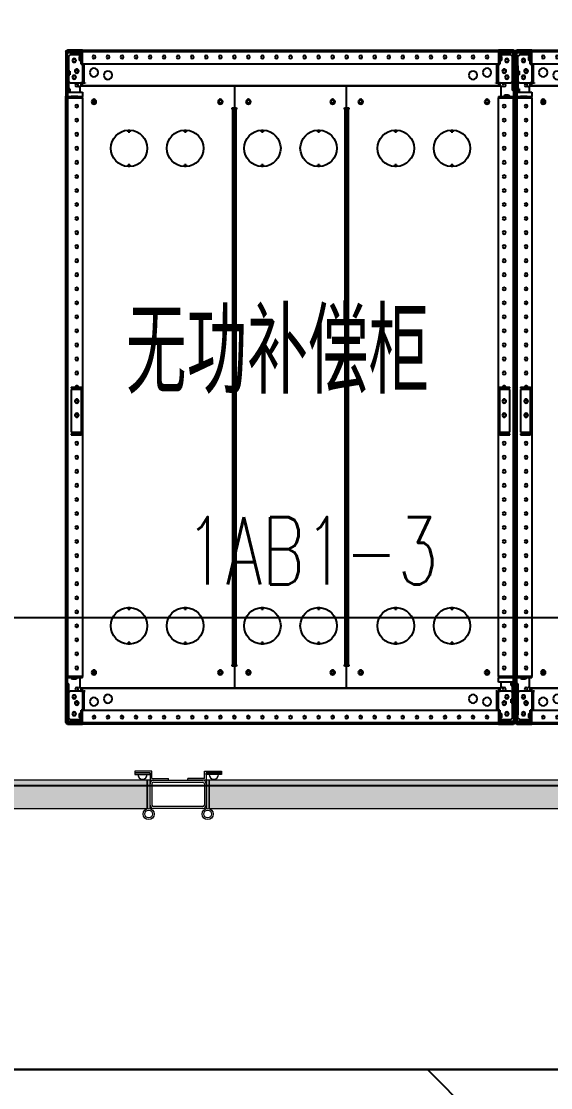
# Model space of a CAD drawing. Extents: x 758840 to 1108724, y -102573 to 143521.
# Drawn here: x 817376 to 818318, y 69995 to 71894 of the extents above; entities that cross this region are included whole.
import ezdxf
from ezdxf.xclip import XClip

# ---------------------------------------------------------------- set-up
doc = ezdxf.new("R2010")
doc.units = 0
doc.header["$LTSCALE"] = 1000
doc.header["$MEASUREMENT"] = 0
for name, color, linetype in [('02电气-设备', 255, 'Continuous'), ('02电气-设备基础', 252, 'Continuous'), ('LWIRE', 1, 'Continuous'), ('电缆沟', 2, 'Continuous'), ('钢盖板', 6, 'Continuous')]:
    doc.layers.add(name, color=color, linetype=linetype)
doc.layers.add('细实线', color=3, linetype='Continuous', lineweight=5)
doc.styles.get("Standard").update_dxf_attribs({"font": 'gbenor.shx', "bigfont": 'gbcbig.shx'})
doc.styles.add('电气文字', font='txtd.shx', dxfattribs={"width": 0.8, "height": 3.5, "bigfont": 'HZTXT.shx'})

# ---------------------------------------------------------------- blocks, each defined once
blk = doc.blocks.new('补偿-滤波柜')
at = {"linetype": 'Continuous', "lineweight": 25}
for p, q in [((-3, 1197), (-3, 1118)), ((-0.5, 1197), (-0.5, 1118)), ((0, 1200), (23.5, 1200)), ((0, 1197.5), (23.5, 1197.5)), ((0.3, 1189.8), (0.3, 1197.5)), ((1.5, 1197.3), (4.5, 1197.3)), ((1.5, 1197.3), (1.5, 1194.8)), ((4.5, 1197.3), (4.5, 1194.8)), ((4.5, 1197.3), (23.9, 1197.3)), ((24, 1200), (24, 1200)), ((24, 1200), (26.5, 1200)), ((24, 1197), (24, 1175)), ((767.5, 1200), (26.5, 1200)), ((26.5, 1200), (26.5, 1197)), ((26.5, 1197.5), (26.5, 1197.5)), ((26.5, 1197.3), (26.5, 1197.3)), ((26.5, 1197), (26.5, 1175)), ((26.5, 1197), (767.5, 1197)), ((767.5, 1200), (770.5, 1200)), ((767.5, 1197), (767.5, 1200)), ((767.5, 1197.5), (767.5, 1197.5)), ((767.5, 1197.3), (767.5, 1197.3)), ((767.5, 1175), (767.5, 1197)), ((770, 1175), (770, 1197)), ((770.1, 1197.3), (789.5, 1197.3)), ((770.5, 1200), (794, 1200)), ((770.5, 1197.5), (794, 1197.5)), ((789.5, 1197.3), (792.5, 1197.3)), ((789.5, 1197.3), (789.5, 1194.8)), ((794, 1173.5), (794, 1197.5)), ((794.5, 1118), (794.5, 1197)), ((797, 1197), (797, 1118)), ((-0.5, 1189.8), (0, 1189.8)), ((2.2, 1183.7), (-0.3, 1183.7)), ((-0.3, 1183.7), (-0.3, 1145.5)), ((0, 1189.8), (0.3, 1189.8)), ((0, 1189.8), (0, 1183.7)), ((1.5, 1194.8), (4.5, 1194.8)), ((1.5, 1188.5), (4.5, 1191.5)), ((1.5, 1183.7), (1.5, 1188.5)), ((2.2, 1183.7), (2.2, 1145.5)), ((4.5, 1194.8), (24, 1194.8)), ((4.5, 1191.5), (24, 1191.5)), ((8.4, 1193.4), (8.4, 1194.8)), ((8.4, 1193.4), (15.1, 1193.4)), ((15.1, 1194.8), (15.1, 1193.4)), ((23, 1189.8), (21.5, 1188.2)), ((21.5, 1188.2), (21.5, 1181.8)), ((21.5, 1181.8), (23, 1180.2)), ((24, 1189.8), (23, 1189.8)), ((23, 1180.2), (24, 1180.2)), ((770, 1194.8), (789.5, 1194.8)), ((770, 1191.5), (789.5, 1191.5)), ((771, 1189.8), (770, 1189.8)), ((770, 1180.2), (771, 1180.2)), ((772.5, 1188.2), (771, 1189.8)), ((771, 1180.2), (772.5, 1181.8)), ((772.5, 1181.8), (772.5, 1188.2)), ((778.9, 1193.4), (778.9, 1194.8)), ((778.9, 1193.4), (785.5, 1193.4)), ((785.5, 1194.8), (785.5, 1193.4)), ((789.5, 1194.8), (792.5, 1194.8)), ((789.5, 1191.5), (792.5, 1188.5)), ((792.5, 1188.5), (792.5, 1172.9)), ((-0.4, 1171.5), (-0.5, 1171.5)), ((-0.4, 1129.1), (-0.4, 1171.5)), ((26.5, 1175), (24, 1175)), ((26.5, 1175), (767.5, 1175)), ((26.6, 1141.5), (26.6, 1175)), ((29.2, 1141.5), (29.2, 1175)), ((29.3, 1141.5), (29.3, 1175)), ((764.7, 1175), (764.7, 1141.5)), ((764.8, 1175), (764.8, 1141.5)), ((767.4, 1175), (767.4, 1141.5)), ((770, 1175), (767.5, 1175)), ((790.1, 1162.2), (791.8, 1162.2)), ((790.1, 1162.2), (790.1, 1155.6)), ((791.8, 1171.7), (791.8, 1171.9)), ((791.8, 1129.3), (791.8, 1171.7)), ((794.4, 1131.1), (794.4, 1173.5)), ((2.2, 1145.5), (-0.3, 1145.5)), ((-0.3, 1145.5), (-0.3, 1141.2)), ((2.2, 1141.2), (-0.3, 1141.2)), ((-0.3, 1141.2), (-0.3, 1129.1)), ((2.2, 1145.5), (2.2, 1141.2)), ((4.5, 1141.5), (2.2, 1143.8)), ((2.2, 1141.2), (2.2, 1129.1)), ((26.6, 1141.5), (4.5, 1141.5)), ((22.2, 1141.4), (22.2, 1141.5)), ((23.5, 1141.4), (22.2, 1141.4)), ((23.5, 1141.4), (24, 1141.4)), ((23.5, 1135.5), (23.5, 1141.4)), ((24, 1141.4), (24, 1135.5)), ((26.5, 1141.4), (24, 1141.4)), ((26.5, 1141.4), (26.5, 1135.5)), ((26.5, 1141), (31.5, 1141)), ((26.6, 1141.5), (29.2, 1141.5)), ((29.2, 1141.5), (29.3, 1141.5)), ((31.5, 1141.5), (29.3, 1141.5)), ((31.5, 1141), (31.5, 1141.5)), ((762.5, 1141.5), (762.5, 1141)), ((764.7, 1141.5), (762.5, 1141.5)), ((762.5, 1141), (767.5, 1141)), ((764.7, 1141.5), (764.8, 1141.5)), ((764.8, 1141.5), (767.4, 1141.5)), ((789.5, 1141.5), (767.4, 1141.5)), ((767.5, 1141.4), (770, 1141.4)), ((767.5, 1135.5), (767.5, 1141.4)), ((770, 1135.5), (770, 1141.4)), ((770, 1141.4), (770.5, 1141.4)), ((771.8, 1141.4), (770.5, 1141.4)), ((770.5, 1141.4), (770.5, 1135.5)), ((771.8, 1141.5), (771.8, 1141.4)), ((791.8, 1143.8), (789.5, 1141.5)), ((791.8, 1155.6), (790.1, 1155.6)), ((-0.5, 1129.1), (-0.4, 1129.1)), ((-0.4, 1129.1), (-0.4, 1127.3)), ((-0.3, 1129.1), (2.2, 1129.1)), ((0, 1127.3), (0, 1117.5)), ((8.8, 1120), (7.2, 1118.5)), ((15.2, 1120), (8.8, 1120)), ((16.7, 1118.5), (15.2, 1120)), ((21.5, 1133), (21.5, 1135.5)), ((22, 1135.5), (21.5, 1135.5)), ((22, 1133), (21.5, 1133)), ((22, 1135.5), (297, 1135.5)), ((22, 1117.5), (22, 1135.5)), ((26.5, 1136), (767.5, 1136)), ((297, 1135.5), (497, 1135.5)), ((297, 1097), (297, 1135.5)), ((497, 1135.5), (497, 1097)), ((497, 1135.5), (772, 1135.5)), ((767.5, 1125), (767.5, 1117.5)), ((794, 1125), (767.5, 1125)), ((772, 1135.5), (772, 1125)), ((772.5, 1135.5), (772, 1135.5)), ((772.5, 1133), (772, 1133)), ((772.5, 1133), (772.5, 1135.5)), ((790.1, 1131.1), (791.8, 1131.1)), ((790.1, 1131.1), (790.1, 1125)), ((794.3, 1129.3), (791.8, 1129.6)), ((791.8, 1129.5), (791.8, 1129.3)), ((794.3, 1129.3), (791.8, 1129.5)), ((794.3, 1129.3), (791.8, 1129.3)), ((791.8, 1125), (791.8, 1129.3)), ((794.5, 1125), (794, 1125)), ((794, 1125), (794, 1117.5)), ((794.3, 1129.3), (794.3, 1129.3)), ((794.3, 1125), (794.3, 1129.3)), ((-3, 3), (-3, 1118)), ((0, 1115), (-3, 1115)), ((-0.5, 1115), (-0.5, 1115)), ((26.5, 1117.5), (0, 1117.5)), ((26.5, 1115), (0, 1115)), ((0, 85), (0, 1115)), ((7.2, 1118.5), (7.2, 1117.5)), ((16.7, 1117.5), (16.7, 1118.5)), ((26.5, 1117.5), (26.5, 1115)), ((26.5, 597.5), (26.5, 1115)), ((747, 1110.7), (747, 1105.3)), ((767.5, 1115), (767.5, 1117.5)), ((794, 1117.5), (767.5, 1117.5)), ((794, 1115), (767.5, 1115)), ((767.5, 1115), (767.5, 597.5)), ((775.5, 1117.8), (775.5, 1117.5)), ((787.5, 1117.8), (775.5, 1117.8)), ((775.5, 1115), (775.5, 1114.8)), ((775.5, 1114.8), (787.5, 1114.8)), ((778.5, 1115), (779, 1114.8)), ((787.5, 1117.5), (787.5, 1117.8)), ((787.5, 1114.8), (787.5, 1115)), ((794, 1115), (794, 85)), ((797, 3), (797, 1118)), ((293, 1097), (293, 1094.5)), ((297, 1097), (293, 1097)), ((293, 1094.5), (294.3, 1094.5)), ((294.3, 1094.5), (294.3, 105.5)), ((297, 1094.5), (294.3, 1094.5)), ((301, 1097), (297, 1097)), ((299.7, 1094.5), (297, 1094.5)), ((297, 105.5), (297, 1094.5)), ((299.7, 1094.5), (301, 1094.5)), ((299.7, 105.5), (299.7, 1094.5)), ((301, 1094.5), (301, 1097)), ((493, 1097), (493, 1094.5)), ((497, 1097), (493, 1097)), ((493, 1094.5), (494.3, 1094.5)), ((494.3, 1094.5), (494.3, 105.5)), ((497, 1094.5), (494.3, 1094.5)), ((501, 1097), (497, 1097)), ((497, 105.5), (497, 1094.5)), ((499.7, 1094.5), (497, 1094.5)), ((499.7, 1094.5), (501, 1094.5)), ((499.7, 105.5), (499.7, 1094.5)), ((501, 1094.5), (501, 1097)), ((108, 1057.5), (108, 1054.5)), ((111, 1054.5), (111, 1057.5)), ((208, 1057.5), (208, 1054.5)), ((211, 1054.5), (211, 1057.5)), ((345.5, 1057.5), (345.5, 1054.5)), ((348.5, 1054.5), (348.5, 1057.5)), ((445.5, 1057.5), (445.5, 1054.5)), ((448.5, 1054.5), (448.5, 1057.5)), ((583, 1057.5), (583, 1054.5)), ((586, 1054.5), (586, 1057.5)), ((683, 1057.5), (683, 1054.5)), ((686, 1054.5), (686, 1057.5)), ((108, 995.5), (108, 992.5)), ((111, 992.5), (111, 995.5)), ((208, 995.5), (208, 992.5)), ((211, 992.5), (211, 995.5)), ((345.5, 995.5), (345.5, 992.5)), ((348.5, 992.5), (348.5, 995.5)), ((445.5, 995.5), (445.5, 992.5)), ((448.5, 992.5), (448.5, 995.5)), ((583, 995.5), (583, 992.5)), ((586, 992.5), (586, 995.5)), ((683, 995.5), (683, 992.5)), ((686, 992.5), (686, 995.5)), ((6.5, 598), (6.5, 600)), ((24, 600), (6.5, 600)), ((24, 598), (6.5, 598)), ((6.5, 519.5), (6.5, 595.5)), ((6.5, 595.5), (24, 595.5)), ((24, 595.5), (24.5, 595.5)), ((24, 519.5), (24, 595.5)), ((24.5, 517.5), (24.5, 597.5)), ((26.5, 517.5), (26.5, 597.5)), ((767.5, 597.5), (767.5, 517.5)), ((769.5, 597.5), (769.5, 517.5)), ((769.5, 595.5), (770, 595.5)), ((787.5, 600), (770, 600)), ((787.5, 598), (770, 598)), ((770, 595.5), (770, 519.5)), ((770, 595.5), (787.5, 595.5)), ((787.5, 600), (787.5, 598)), ((787.5, 595.5), (787.5, 519.5)), ((24, 519.5), (6.5, 519.5)), ((24, 517), (6.5, 517)), ((6.5, 515), (6.5, 517)), ((24, 515), (6.5, 515)), ((24.5, 519.5), (24, 519.5)), ((26.5, 85), (26.5, 517.5)), ((767.5, 517.5), (767.5, 85)), ((770, 519.5), (769.5, 519.5)), ((787.5, 519.5), (770, 519.5)), ((787.5, 517), (770, 517)), ((787.5, 515), (770, 515)), ((787.5, 517), (787.5, 515)), ((108, 207.5), (108, 204.5)), ((111, 204.5), (111, 207.5)), ((208, 207.5), (208, 204.5)), ((211, 204.5), (211, 207.5)), ((345.5, 207.5), (345.5, 204.5)), ((348.5, 204.5), (348.5, 207.5)), ((445.5, 207.5), (445.5, 204.5)), ((448.5, 204.5), (448.5, 207.5)), ((583, 207.5), (583, 204.5)), ((586, 204.5), (586, 207.5)), ((683, 207.5), (683, 204.5)), ((686, 204.5), (686, 207.5)), ((108, 145.5), (108, 142.5)), ((111, 142.5), (111, 145.5)), ((208, 145.5), (208, 142.5)), ((211, 142.5), (211, 145.5)), ((345.5, 145.5), (345.5, 142.5)), ((348.5, 142.5), (348.5, 145.5)), ((445.5, 145.5), (445.5, 142.5)), ((448.5, 142.5), (448.5, 145.5)), ((583, 145.5), (583, 142.5)), ((586, 142.5), (586, 145.5)), ((683, 145.5), (683, 142.5)), ((686, 142.5), (686, 145.5)), ((293, 105.5), (293, 103)), ((294.3, 105.5), (293, 105.5)), ((293, 103), (297, 103)), ((294.3, 105.5), (297, 105.5)), ((297, 105.5), (299.7, 105.5)), ((297, 103), (301, 103)), ((297, 64.5), (297, 103)), ((301, 105.5), (299.7, 105.5)), ((301, 103), (301, 105.5)), ((493, 105.5), (493, 103)), ((494.3, 105.5), (493, 105.5)), ((493, 103), (497, 103)), ((494.3, 105.5), (497, 105.5)), ((497, 105.5), (499.7, 105.5)), ((497, 103), (497, 64.5)), ((497, 103), (501, 103)), ((501, 105.5), (499.7, 105.5)), ((501, 103), (501, 105.5)), ((-0.5, 82), (-0.5, 3)), ((0, 85), (26.5, 85)), ((0, 82.5), (26.5, 82.5)), ((0, 75), (0, 82.5)), ((6.5, 85.2), (6.5, 85)), ((18.5, 85.2), (6.5, 85.2)), ((6.5, 82.5), (6.5, 82.2)), ((6.5, 82.2), (18.5, 82.2)), ((15.5, 85), (15, 85.2)), ((18.5, 85), (18.5, 85.2)), ((18.5, 82.2), (18.5, 82.5)), ((26.5, 85), (26.5, 82.5)), ((26.5, 75), (26.5, 82.5)), ((747, 94.7), (747, 89.3)), ((767.5, 85), (794, 85)), ((767.5, 82.5), (767.5, 85)), ((767.5, 82.5), (794, 82.5)), ((772, 82.5), (772, 64.5)), ((777.2, 82.5), (777.2, 81.5)), ((777.2, 81.5), (778.7, 80)), ((778.7, 80), (785.2, 80)), ((785.2, 80), (786.8, 81.5)), ((786.8, 81.5), (786.8, 82.5)), ((794, 85), (797, 85)), ((794, 72.7), (794, 82.5)), ((794.5, 85), (794.5, 85)), ((794.5, 3), (794.5, 82)), ((-0.5, 75), (0, 75)), ((-0.4, 68.9), (-0.4, 26.5)), ((-0.3, 75), (-0.3, 70.7)), ((-0.3, 70.7), (2.2, 70.4)), ((-0.3, 70.7), (2.2, 70.5)), ((-0.3, 70.7), (2.2, 70.7)), ((-0.3, 70.7), (-0.3, 70.7)), ((0, 75), (26.5, 75)), ((2.2, 75), (2.2, 70.7)), ((2.2, 70.7), (2.2, 28.3)), ((2.2, 70.5), (2.2, 70.7)), ((3.9, 68.9), (2.2, 68.9)), ((2.2, 56.2), (4.5, 58.5)), ((3.9, 68.9), (3.9, 75)), ((4.5, 58.5), (26.6, 58.5)), ((21.5, 67), (21.5, 64.5)), ((21.5, 67), (22, 67)), ((21.5, 64.5), (22, 64.5)), ((22, 64.5), (22, 75)), ((297, 64.5), (22, 64.5)), ((22.2, 58.5), (22.2, 58.6)), ((22.2, 58.6), (23.5, 58.6)), ((23.5, 58.6), (23.5, 64.5)), ((24, 58.6), (23.5, 58.6)), ((24, 64.5), (24, 58.6)), ((26.5, 58.6), (24, 58.6)), ((26.5, 64.5), (26.5, 58.6)), ((767.5, 64), (26.5, 64)), ((31.5, 59), (26.5, 59)), ((29.2, 58.5), (26.6, 58.5)), ((26.6, 25), (26.6, 58.5)), ((29.2, 25), (29.2, 58.5)), ((29.3, 58.5), (29.2, 58.5)), ((29.3, 58.5), (31.5, 58.5)), ((29.3, 25), (29.3, 58.5)), ((31.5, 58.5), (31.5, 59)), ((497, 64.5), (297, 64.5)), ((772, 64.5), (497, 64.5)), ((762.5, 59), (762.5, 58.5)), ((767.5, 59), (762.5, 59)), ((762.5, 58.5), (764.7, 58.5)), ((764.8, 58.5), (764.7, 58.5)), ((764.7, 58.5), (764.7, 25)), ((767.4, 58.5), (764.8, 58.5)), ((764.8, 58.5), (764.8, 25)), ((767.4, 58.5), (789.5, 58.5)), ((767.4, 58.5), (767.4, 25)), ((767.5, 58.6), (767.5, 64.5)), ((767.5, 58.6), (770, 58.6)), ((770, 58.6), (770, 64.5)), ((770.5, 58.6), (770, 58.6)), ((770.5, 64.5), (770.5, 58.6)), ((770.5, 58.6), (771.8, 58.6)), ((771.8, 58.6), (771.8, 58.5)), ((772, 67), (772.5, 67)), ((772, 64.5), (772.5, 64.5)), ((772.5, 67), (772.5, 64.5)), ((789.5, 58.5), (791.8, 56.2)), ((791.8, 58.8), (791.8, 70.9)), ((794.3, 70.9), (791.8, 70.9)), ((791.8, 58.8), (794.3, 58.8)), ((791.8, 54.5), (791.8, 58.8)), ((794.3, 58.8), (794.3, 70.9)), ((794.3, 54.5), (794.3, 58.8)), ((794.4, 70.9), (794.4, 72.7)), ((794.4, 70.9), (794.4, 28.5)), ((794.5, 70.9), (794.4, 70.9)), ((2.2, 44.4), (3.9, 44.4)), ((3.9, 37.8), (3.9, 44.4)), ((791.8, 54.5), (794.3, 54.5)), ((791.8, 16.3), (791.8, 54.5)), ((794.3, 16.3), (794.3, 54.5)), ((0, 26.5), (0, 2.5)), ((1.5, 11.5), (1.5, 27.1)), ((3.9, 37.8), (2.2, 37.8)), ((2.2, 28.3), (2.2, 28.1)), ((23, 19.8), (21.5, 18.2)), ((24, 19.8), (23, 19.8)), ((24, 25), (26.5, 25)), ((24, 25), (24, 3)), ((26.5, 25), (26.5, 3)), ((767.5, 25), (26.5, 25)), ((767.5, 3), (767.5, 25)), ((767.5, 25), (770, 25)), ((770, 3), (770, 25)), ((771, 19.8), (770, 19.8)), ((772.5, 18.2), (771, 19.8)), ((23.5, 2.5), (0, 2.5)), ((23.5, 0), (0, 0)), ((4.5, 8.5), (1.5, 11.5)), ((1.5, 2.7), (1.5, 5.2)), ((4.5, 5.2), (1.5, 5.2)), ((4.5, 2.7), (1.5, 2.7)), ((24, 8.5), (4.5, 8.5)), ((4.5, 2.7), (4.5, 5.2)), ((24, 5.2), (4.5, 5.2)), ((23.9, 2.7), (4.5, 2.7)), ((8.4, 5.2), (8.4, 6.6)), ((15.1, 6.6), (8.4, 6.6)), ((15.1, 6.6), (15.1, 5.2)), ((21.5, 18.2), (21.5, 11.8)), ((21.5, 11.8), (23, 10.2)), ((23, 10.2), (24, 10.2)), ((26.5, 0), (23.5, 0)), ((767.5, 3), (26.5, 3)), ((26.5, 3), (26.5, 0)), ((26.5, 2.7), (26.5, 2.7)), ((26.5, 2.5), (26.5, 2.5)), ((26.5, 0), (767.5, 0)), ((767.5, 0), (767.5, 3)), ((767.5, 2.7), (767.5, 2.7)), ((767.5, 2.5), (767.5, 2.5)), ((770, 0), (767.5, 0)), ((770, 10.2), (771, 10.2)), ((789.5, 8.5), (770, 8.5)), ((789.5, 5.2), (770, 5.2)), ((770, 0), (770, 0)), ((789.5, 2.7), (770.1, 2.7)), ((794, 2.5), (770.5, 2.5)), ((794, 0), (770.5, 0)), ((771, 10.2), (772.5, 11.8)), ((772.5, 11.8), (772.5, 18.2)), ((778.9, 5.2), (778.9, 6.6)), ((785.5, 6.6), (778.9, 6.6)), ((792.5, 11.5), (789.5, 8.5)), ((789.5, 2.7), (789.5, 5.2)), ((792.5, 5.2), (789.5, 5.2)), ((792.5, 2.7), (789.5, 2.7)), ((791.8, 16.3), (794.3, 16.3)), ((792.5, 16.3), (792.5, 11.5)), ((792.5, 2.7), (792.5, 5.2)), ((793.7, 10.2), (793.7, 2.5)), ((794, 10.2), (793.7, 10.2)), ((794, 10.2), (794, 16.3)), ((794.5, 10.2), (794, 10.2))]:
    blk.add_line(p, q, dxfattribs=at)
at = {"linetype": 'Continuous', "lineweight": 25, "flags": 128}
for points in [[(776, 1114.8), (776.3, 1114.9), (776.5, 1115)], [(18, 85.2), (17.7, 85.1), (17.5, 85)]]:
    blk.add_lwpolyline(points, dxfattribs=at)
at = {"linetype": 'Continuous', "lineweight": 25}
for centre, radius in [((11.8, 1181.5), 3.3), ((11.8, 1181.5), 2.7), ((47, 1187.5), 2.7), ((72, 1187.5), 2.7), ((97, 1187.5), 2.7), ((122, 1187.5), 2.7), ((147, 1187.5), 2.7), ((172, 1187.5), 2.7), ((197, 1187.5), 2.7), ((222, 1187.5), 2.7), ((247, 1187.5), 2.7), ((272, 1187.5), 2.7), ((297, 1187.5), 2.7), ((322, 1187.5), 2.7), ((347, 1187.5), 2.7), ((372, 1187.5), 2.7), ((397, 1187.5), 2.7), ((422, 1187.5), 2.7), ((447, 1187.5), 2.7), ((472, 1187.5), 2.7), ((497, 1187.5), 2.7), ((522, 1187.5), 2.7), ((547, 1187.5), 2.7), ((572, 1187.5), 2.7), ((597, 1187.5), 2.7), ((622, 1187.5), 2.7), ((647, 1187.5), 2.7), ((672, 1187.5), 2.7), ((697, 1187.5), 2.7), ((722, 1187.5), 2.7), ((747, 1187.5), 2.7), ((782.2, 1181.5), 3.3), ((782.2, 1181.5), 2.7), ((16.5, 1162.5), 3.55), ((16.5, 1162.5), 2.7), ((47, 1160), 7.5), ((72, 1155), 7.5), ((722, 1155), 7.5), ((747, 1160), 7.5), ((777.5, 1162.5), 3.55), ((777.5, 1162.5), 2.7), ((11.8, 1151.5), 3.3), ((11.8, 1151.5), 2.7), ((16.5, 1137.5), 2.7), ((777.5, 1137.5), 2.7), ((782.2, 1151.5), 3.3), ((782.2, 1151.5), 2.7), ((16.5, 1100), 2.7), ((47, 1108), 4.25), ((47, 1108), 2.7), ((272, 1108), 4.25), ((272, 1108), 2.7), ((322, 1108), 4.25), ((322, 1108), 2.7), ((472, 1108), 4.25), ((472, 1108), 2.7), ((522, 1108), 4.25), ((522, 1108), 2.7), ((747, 1108), 4.25), ((747, 1108), 2.7), ((777.5, 1100), 2.7), ((16.5, 1075), 2.7), ((777.5, 1075), 2.7), ((16.5, 1050), 2.7), ((777.5, 1050), 2.7), ((16.5, 1025), 2.7), ((777.5, 1025), 2.7), ((16.5, 1000), 2.7), ((777.5, 1000), 2.7), ((16.5, 975), 2.7), ((777.5, 975), 2.7), ((16.5, 950), 2.7), ((777.5, 950), 2.7), ((16.5, 925), 2.7), ((777.5, 925), 2.7), ((16.5, 900), 2.7), ((777.5, 900), 2.7), ((16.5, 875), 2.7), ((777.5, 875), 2.7), ((16.5, 850), 2.7), ((777.5, 850), 2.7), ((16.5, 825), 2.7), ((777.5, 825), 2.7), ((16.5, 800), 2.7), ((777.5, 800), 2.7), ((16.5, 775), 2.7), ((777.5, 775), 2.7), ((16.5, 750), 2.7), ((777.5, 750), 2.7), ((16.5, 725), 2.7), ((777.5, 725), 2.7), ((16.5, 700), 2.7), ((777.5, 700), 2.7), ((16.5, 675), 2.7), ((777.5, 675), 2.7), ((16.5, 650), 2.7), ((777.5, 650), 2.7), ((16.5, 625), 2.7), ((777.5, 625), 2.7), ((16.5, 575), 3.55), ((16.5, 575), 2.7), ((777.5, 575), 3.55), ((777.5, 575), 2.7), ((16.5, 550), 3.55), ((16.5, 550), 2.7), ((777.5, 550), 3.55), ((777.5, 550), 2.7), ((16.5, 500), 2.7), ((777.5, 500), 2.7), ((16.5, 475), 2.7), ((777.5, 475), 2.7), ((16.5, 450), 2.7), ((777.5, 450), 2.7), ((16.5, 425), 2.7), ((777.5, 425), 2.7), ((16.5, 400), 2.7), ((777.5, 400), 2.7), ((16.5, 375), 2.7), ((777.5, 375), 2.7), ((16.5, 350), 2.7), ((777.5, 350), 2.7), ((16.5, 325), 2.7), ((777.5, 325), 2.7), ((16.5, 300), 2.7), ((777.5, 300), 2.7), ((16.5, 275), 2.7), ((777.5, 275), 2.7), ((16.5, 250), 2.7), ((777.5, 250), 2.7), ((16.5, 225), 2.7), ((777.5, 225), 2.7), ((16.5, 200), 2.7), ((777.5, 200), 2.7), ((16.5, 175), 2.7), ((777.5, 175), 2.7), ((16.5, 150), 2.7), ((777.5, 150), 2.7), ((16.5, 125), 2.7), ((777.5, 125), 2.7), ((16.5, 100), 2.7), ((47, 92), 4.25), ((272, 92), 4.25), ((322, 92), 4.25), ((472, 92), 4.25), ((522, 92), 4.25), ((747, 92), 4.25), ((777.5, 100), 2.7), ((47, 92), 2.7), ((272, 92), 2.7), ((322, 92), 2.7), ((472, 92), 2.7), ((522, 92), 2.7), ((747, 92), 2.7), ((16.5, 62.5), 2.7), ((777.5, 62.5), 2.7), ((11.8, 48.5), 3.3), ((11.8, 48.5), 2.7), ((16.5, 37.5), 3.55), ((16.5, 37.5), 2.7), ((47, 40), 7.5), ((72, 45), 7.5), ((722, 45), 7.5), ((747, 40), 7.5), ((777.5, 37.5), 3.55), ((777.5, 37.5), 2.7), ((782.2, 48.5), 3.3), ((782.2, 48.5), 2.7), ((11.8, 18.5), 3.3), ((11.8, 18.5), 2.7), ((782.2, 18.5), 3.3), ((782.2, 18.5), 2.7), ((47, 12.5), 2.7), ((72, 12.5), 2.7), ((97, 12.5), 2.7), ((122, 12.5), 2.7), ((147, 12.5), 2.7), ((172, 12.5), 2.7), ((197, 12.5), 2.7), ((222, 12.5), 2.7), ((247, 12.5), 2.7), ((272, 12.5), 2.7), ((297, 12.5), 2.7), ((322, 12.5), 2.7), ((347, 12.5), 2.7), ((372, 12.5), 2.7), ((397, 12.5), 2.7), ((422, 12.5), 2.7), ((447, 12.5), 2.7), ((472, 12.5), 2.7), ((497, 12.5), 2.7), ((522, 12.5), 2.7), ((547, 12.5), 2.7), ((572, 12.5), 2.7), ((597, 12.5), 2.7), ((622, 12.5), 2.7), ((647, 12.5), 2.7), ((672, 12.5), 2.7), ((697, 12.5), 2.7), ((722, 12.5), 2.7), ((747, 12.5), 2.7)]:
    blk.add_circle(centre, radius, dxfattribs=at)
for centre, radius, start, end in [((0, 1197), 3, 90, 180), ((0, 1197), 0.5, 90, 180), ((23.5, 1197), 3, 0, 90), ((23.5, 1197), 0.5, 0, 90), ((770.5, 1197), 3, 90, 180), ((770.5, 1197), 0.5, 90, 180), ((794, 1197), 3, 360, 90), ((794, 1197), 0.5, 360, 90), ((-0.4, 1171.6), 0.0893, 261.9505, 348.5782), ((793.1, 1171.7), 1.34, 166.8384, 170.7536), ((-0.4, 1127.2), 0.0893, 81.9505, 168.5782), ((-0.4, 1129.2), 0.0893, 261.9505, 348.5782), ((-0.1, 1129.6), 2.32, 261.9505, 348.5782), ((793.1, 1129.3), 1.34, 166.8384, 170.7536), ((794.4, 1129.3), 0.0515, 166.8384, 170.7536), ((0, 1118), 3, 180, 270), ((0, 1118), 0.5, 180, 270), ((794, 1118), 0.5, 270, 360), ((794, 1118), 3, 270, 360), ((109.5, 1025), 32.5, 92.6454, 267.3546), ((109.5, 1025), 32.5, 87.3546, 92.6454), ((109.5, 1025), 29.5, 87.0854, 92.9146), ((109.5, 1025), 32.5, 272.6454, 87.3546), ((209.5, 1025), 32.5, 92.6454, 267.3546), ((209.5, 1025), 32.5, 87.3546, 92.6454), ((209.5, 1025), 29.5, 87.0854, 92.9146), ((209.5, 1025), 32.5, 272.6454, 87.3546), ((347, 1025), 32.5, 92.6454, 267.3546), ((347, 1025), 32.5, 87.3546, 92.6454), ((347, 1025), 29.5, 87.0854, 92.9146), ((347, 1025), 32.5, 272.6454, 87.3546), ((447, 1025), 32.5, 92.6454, 267.3546), ((447, 1025), 32.5, 87.3546, 92.6454), ((447, 1025), 29.5, 87.0854, 92.9146), ((447, 1025), 32.5, 272.6454, 87.3546), ((584.5, 1025), 32.5, 92.6454, 267.3546), ((584.5, 1025), 32.5, 87.3546, 92.6454), ((584.5, 1025), 29.5, 87.0854, 92.9146), ((584.5, 1025), 32.5, 272.6454, 87.3546), ((684.5, 1025), 32.5, 92.6454, 267.3546), ((684.5, 1025), 32.5, 87.3546, 92.6454), ((684.5, 1025), 29.5, 87.0854, 92.9146), ((684.5, 1025), 32.5, 272.6454, 87.3546), ((109.5, 1025), 29.5, 267.0854, 272.9146), ((109.5, 1025), 32.5, 267.3546, 272.6454), ((209.5, 1025), 29.5, 267.0854, 272.9146), ((209.5, 1025), 32.5, 267.3546, 272.6454), ((347, 1025), 29.5, 267.0854, 272.9146), ((347, 1025), 32.5, 267.3546, 272.6454), ((447, 1025), 29.5, 267.0854, 272.9146), ((447, 1025), 32.5, 267.3546, 272.6454), ((584.5, 1025), 29.5, 267.0854, 272.9146), ((584.5, 1025), 32.5, 267.3546, 272.6454), ((684.5, 1025), 29.5, 267.0854, 272.9146), ((684.5, 1025), 32.5, 267.3546, 272.6454), ((16.5, 600), 2.7, 0, 180), ((16.5, 600), 2.7, 227.7946, 312.2054), ((24, 597.5), 2.5, 0, 90), ((24, 597.5), 0.5, 360, 90), ((770, 597.5), 2.5, 90, 180), ((770, 597.5), 0.5, 90, 180), ((777.5, 600), 2.7, 0, 180), ((777.5, 600), 2.7, 227.7946, 312.2054), ((24, 517.5), 2.5, 270, 360), ((24, 517.5), 0.5, 270, 0), ((770, 517.5), 2.5, 180, 270), ((770, 517.5), 0.5, 180, 270), ((109.5, 175), 32.5, 92.6454, 267.3546), ((109.5, 175), 32.5, 87.3546, 92.6454), ((109.5, 175), 29.5, 87.0854, 92.9146), ((109.5, 175), 32.5, 272.6454, 87.3546), ((209.5, 175), 32.5, 92.6454, 267.3546), ((209.5, 175), 32.5, 87.3546, 92.6454), ((209.5, 175), 29.5, 87.0854, 92.9146), ((209.5, 175), 32.5, 272.6454, 87.3546), ((347, 175), 32.5, 92.6454, 267.3546), ((347, 175), 32.5, 87.3546, 92.6454), ((347, 175), 29.5, 87.0854, 92.9146), ((347, 175), 32.5, 272.6454, 87.3546), ((447, 175), 32.5, 92.6454, 267.3546), ((447, 175), 32.5, 87.3546, 92.6454), ((447, 175), 29.5, 87.0854, 92.9146), ((447, 175), 32.5, 272.6454, 87.3546), ((584.5, 175), 32.5, 92.6454, 267.3546), ((584.5, 175), 32.5, 87.3546, 92.6454), ((584.5, 175), 29.5, 87.0854, 92.9146), ((584.5, 175), 32.5, 272.6454, 87.3546), ((684.5, 175), 32.5, 92.6454, 267.3546), ((684.5, 175), 32.5, 87.3546, 92.6454), ((684.5, 175), 29.5, 87.0854, 92.9146), ((684.5, 175), 32.5, 272.6454, 87.3546), ((109.5, 175), 29.5, 267.0854, 272.9146), ((109.5, 175), 32.5, 267.3546, 272.6454), ((209.5, 175), 29.5, 267.0854, 272.9146), ((209.5, 175), 32.5, 267.3546, 272.6454), ((347, 175), 29.5, 267.0854, 272.9146), ((347, 175), 32.5, 267.3546, 272.6454), ((447, 175), 29.5, 267.0854, 272.9146), ((447, 175), 32.5, 267.3546, 272.6454), ((584.5, 175), 29.5, 267.0854, 272.9146), ((584.5, 175), 32.5, 267.3546, 272.6454), ((684.5, 175), 29.5, 267.0854, 272.9146), ((684.5, 175), 32.5, 267.3546, 272.6454), ((0, 82), 3, 90, 180), ((0, 82), 0.5, 90, 180), ((794, 82), 3, 0, 90), ((-0.4, 70.7), 0.0515, 346.8384, 350.7536), ((0.9, 70.7), 1.34, 346.8384, 350.7536), ((794.1, 70.4), 2.32, 81.9505, 168.5782), ((794.4, 70.8), 0.0893, 81.9505, 168.5782), ((794.4, 72.8), 0.0893, 261.9505, 348.5782), ((0.9, 28.3), 1.34, 346.8384, 350.7536), ((0, 3), 3, 180, 270), ((0, 3), 0.5, 180, 270), ((23.5, 3), 3, 270, 360), ((23.5, 3), 0.5, 270, 360), ((770.5, 3), 3, 180, 270), ((770.5, 3), 0.5, 180, 270), ((794, 3), 0.5, 270, 0), ((794, 3), 3, 270, 0)]:
    blk.add_arc(centre, radius, start, end, dxfattribs=at)
for points in [[(791.8, 1172), (791.9, 1172.2), (792.1, 1172.6), (792.7, 1173.1), (793.5, 1173.5), (794.1, 1173.5), (794.4, 1173.5)], [(794.4, 1131.1), (794.1, 1131.1), (793.5, 1131), (792.7, 1130.7), (792.1, 1130.2), (791.9, 1129.8), (791.8, 1129.6)], [(-0.4, 68.9), (-0.1, 68.9), (0.5, 69), (1.3, 69.3), (1.9, 69.8), (2.1, 70.2), (2.2, 70.4)], [(2.2, 28), (2.1, 27.8), (1.9, 27.4), (1.3, 26.9), (0.5, 26.5), (-0.1, 26.5), (-0.4, 26.5)]]:
    blk.add_open_spline(points, degree=3, dxfattribs=at)
for points in [[(794.4, 1129.3), (794.4, 1129.3), (794.4, 1129.3), (794.3, 1129.3), (794.3, 1129.3), (794.3, 1129.3), (794.3, 1129.3)], [(794.5, 1131.2), (794.5, 1131.2), (794.5, 1131.2), (794.5, 1131.1), (794.4, 1131.1), (794.4, 1131.1), (794.4, 1131.1)], [(-0.5, 68.8), (-0.5, 68.8), (-0.5, 68.8), (-0.5, 68.9), (-0.4, 68.9), (-0.4, 68.9), (-0.4, 68.9)], [(-0.4, 70.7), (-0.4, 70.7), (-0.4, 70.7), (-0.3, 70.7), (-0.3, 70.7), (-0.3, 70.7), (-0.3, 70.7)], [(-0.4, 26.5), (-0.4, 26.5), (-0.4, 26.5), (-0.5, 26.4), (-0.5, 26.4), (-0.5, 26.4), (-0.5, 26.4)]]:
    blk.add_open_spline(points, degree=3, knots=[0, 0, 0, 0, 0.25, 0.5, 0.75, 1, 1, 1, 1], dxfattribs=at)
blk = doc.blocks.new('BD4-PAL0101-LVPM-02')
at = {"ltscale": 5}
h = blk.add_hatch(dxfattribs=at)
h.set_pattern_fill('隔热材料01', color=8, scale=80, angle=45)
h.set_pattern_definition([(315, (-6392441.697, 4851832.686), (28.28427125, 28.28427125), [4.0142, -35.9858]), (315, (-6392462.887, 4851811.496), (28.28427125, 28.28427125), [4.0142, -35.9858]), (135, (-6392429.262, 4851806.734), (-28.28427125, -28.28427125), [4.0142, -35.9858]), (135, (-6392436.936, 4851799.06), (-28.28427125, -28.28427125), [4.0142, -35.9858]), (225, (-6392414.405, 4851812.5), (28.28427125, -28.28427125), [40.0194, 0.0194]), (180, (-6392423.72, 4851806.025), (-28.2842, 28.2842), [3.4144, -53.1542]), (161.56505, (-6392398.85, 4851834.31), (-28.284169758, 28.28429741), [2.244, -87.1988]), (161.56505, (-6392427.134, 4851806.025), (-28.284169758, 28.28429741), [2.244, -87.1988]), (198.43495, (-6392391.177, 4851835.73), (-28.28429741, 28.28416976), [4.488, -84.9548]), (198.43495, (-6392419.46, 4851807.444), (-28.28429741, 28.28416976), [4.488, -84.9548]), (108.43495, (-6392403.817, 4851837.857), (-28.28429741, 28.284169758), [21.3712, -68.0716]), (108.43495, (-6392432.101, 4851809.573), (-28.28429741, 28.284169758), [21.3712, -68.0716]), (161.56505, (-6392413.413, 4851860.97), (-28.284169758, 28.28429741), [2.244, -87.1988]), (161.56505, (-6392441.697, 4851832.686), (-28.284169758, 28.28429741), [2.244, -87.1988]), (180, (-6392443.826, 4851833.395), (-28.2842, 28.2842), [3.4144, -53.1542]), (198.43495, (-6392418.956, 4851861.68), (-28.28429741, 28.28416976), [4.488, -84.9548]), (198.43495, (-6392447.24, 4851833.395), (-28.28429741, 28.28416976), [4.488, -84.9548]), (90, (-6392463.597, 4851813.625), (-28.2842, 28.2842), [3.4144, -53.1542]), (108.43495, (-6392434.603, 4851839.78), (-28.28429741, 28.284169758), [2.244, -87.1988]), (108.43495, (-6392462.887, 4851811.496), (-28.28429741, 28.284169758), [2.244, -87.1988]), (71.56505, (-6392435.313, 4851845.323), (-28.28416976, 28.28429741), [4.488, -84.9548]), (71.56505, (-6392463.597, 4851817.04), (-28.28416976, 28.28429741), [4.488, -84.9548]), (161.56505, (-6392411.49, 4851830.184), (-28.284169758, 28.28429741), [21.3712, -68.0716]), (161.56505, (-6392439.774, 4851801.9), (-28.284169758, 28.28429741), [21.3712, -68.0716]), (90, (-6392436.226, 4851793.518), (-28.2842, 28.2842), [3.4144, -53.1542]), (108.43495, (-6392407.942, 4851825.216), (-28.28429741, 28.284169758), [2.244, -87.1988]), (108.43495, (-6392436.226, 4851796.932), (-28.28429741, 28.284169758), [2.244, -87.1988]), (71.56505, (-6392409.36, 4851817.544), (-28.28416976, 28.28429741), [4.488, -84.9548]), (71.56505, (-6392437.646, 4851789.26), (-28.28416976, 28.28429741), [4.488, -84.9548])])
h.paths.add_polyline_path([(1944777.6, 712983.1), (1944212.1, 712983.1), (1944212.1, 712933.1), (1944777.6, 712933.1)])
h.paths.add_polyline_path([(1945348.1, 712983.1), (1944782.6, 712983.1), (1944782.6, 712933.1), (1945348.1, 712933.1)])
h.paths.add_polyline_path([(1943209.6, 712933.1), (1944102.1, 712933.1), (1944102.1, 712983.1), (1943209.6, 712983.1)])
h.paths.add_polyline_path([(1942312.1, 712933.1), (1943204.6, 712933.1), (1943204.6, 712983.1), (1942312.1, 712983.1)])
h.paths.add_polyline_path([(1942202.1, 712983.1), (1941309.6, 712983.1), (1941309.6, 712933.1), (1942202.1, 712933.1)])
h.paths.add_polyline_path([(1941304.6, 712933.1), (1941304.6, 712983.1), (1940412.1, 712983.1), (1940412.1, 712933.1)])
h.paths.add_polyline_path([(1939209.6, 712933.1), (1940302.1, 712933.1), (1940302.1, 712983.1), (1939209.6, 712983.1)])
h.paths.add_polyline_path([(1939204.6, 712933.1), (1939204.6, 712983.1), (1938112.1, 712983.1), (1938112.1, 712933.1)])
h.paths.add_polyline_path([(1936804.6, 712933.1), (1938002.1, 712933.1), (1938002.1, 712983.1), (1936804.6, 712983.1)])
h.paths.add_polyline_path([(1936799.6, 712933.1), (1936799.6, 712983.1), (1935602.1, 712983.1), (1935602.1, 712933.1)])
h.paths.add_polyline_path([(1934199.6, 712933.1), (1935492.1, 712933.1), (1935492.1, 712983.1), (1934199.6, 712983.1)])
h.paths.add_polyline_path([(1934194.6, 712933.1), (1934194.6, 712983.1), (1932902.1, 712983.1), (1932902.1, 712933.1)])
h.paths.add_polyline_path([(1932792.1, 712933.1), (1931952.1, 712933.1), (1931952.1, 712983.1), (1932792.1, 712983.1)])
at = {"lineweight": 15}
for p, q in [((1938010.1, 712999.6, 0), (1937980.1, 712999.6, 0)), ((1937980.1, 712999.6, 0), (1937980.1, 712996.6, 0)), ((1937980.1, 712996.6, 0), (1938007.1, 712996.6, 0)), ((1938007.1, 712996.6, 0), (1937980.1, 712996.6, 0)), ((1937980.1, 712996.6, 0), (1937980.1, 712993.6, 0)), ((1938010.1, 712999.6, 0), (1938007.1, 712999.6, 0)), ((1938007.1, 712996.6, 0), (1938007.1, 712983.1, 0)), ((1938007.1, 712992.8, 0), (1938007.1, 712996.6, 0)), ((1938010.1, 712996.6, 0), (1938010.1, 712999.6, 0)), ((1938010.1, 712986.1, 0), (1938010.1, 712999.6, 0)), ((1938104.1, 712996.6, 0), (1938104.1, 712999.6, 0)), ((1938104.1, 712999.6, 0), (1938134.1, 712999.6, 0)), ((1938104.1, 712986.1, 0), (1938104.1, 712999.6, 0)), ((1938104.1, 712999.6, 0), (1938107.1, 712999.6, 0)), ((1938134.1, 712996.6, 0), (1938107.1, 712996.6, 0)), ((1938107.1, 712996.6, 0), (1938107.1, 712983.1, 0)), ((1938107.1, 712992.8, 0), (1938107.1, 712996.6, 0)), ((1938107.1, 712996.6, 0), (1938134.1, 712996.6, 0)), ((1938134.1, 712999.6, 0), (1938134.1, 712996.6, 0)), ((1938134.1, 712996.6, 0), (1938134.1, 712993.6, 0)), ((1937980.1, 712993.6, 0), (1938007.1, 712993.6, 0)), ((1938002.6, 712983.1, 0), (1938002.6, 712932.9, 0)), ((1938006.6, 712983.1, 0), (1938002.6, 712983.1, 0)), ((1938006.6, 712983.1, 0), (1938006.6, 712932.9, 0)), ((1938007.1, 712983.1, 0), (1938040.1, 712983.1, 0)), ((1938010.1, 712986.1, 0), (1938040.1, 712986.1, 0)), ((1938010.3, 712977.1, 0), (1938010.3, 712939.1, 0)), ((1938040.1, 712983.1, 0), (1938040.1, 712986.1, 0)), ((1938104.1, 712986.1, 0), (1938074.1, 712986.1, 0)), ((1938074.1, 712983.1, 0), (1938074.1, 712986.1, 0)), ((1938107.1, 712983.1, 0), (1938074.1, 712983.1, 0)), ((1938134.1, 712993.6, 0), (1938107.1, 712993.6, 0)), ((1938107.6, 712983.1, 0), (1938107.6, 712932.9, 0)), ((1938111.6, 712983.1, 0), (1938107.6, 712983.1, 0)), ((1938111.6, 712983.1, 0), (1938111.6, 712932.9, 0))]:
    blk.add_line(p, q, dxfattribs=at)
at = {"linetype": 'ByBlock', "lineweight": 15}
for p, q in [((1938002.1, 712983.1, 0), (1936804.6, 712983.1, 0)), ((1938002.1, 712933.1, 0), (1938002.1, 712983.1, 0)), ((1939204.6, 712983.1, 0), (1938112.1, 712983.1, 0)), ((1938112.1, 712983.1, 0), (1938112.1, 712933.1, 0)), ((1936804.6, 712933.1, 0), (1938002.1, 712933.1, 0)), ((1938112.1, 712933.1, 0), (1939204.6, 712933.1, 0))]:
    blk.add_line(p, q, dxfattribs=at)
at = {"lineweight": 15}
for centre, radius in [((1938004.6, 712923.1, 0), 10), ((1938004.6, 712923.1, 0), 7), ((1938109.6, 712923.1, 0), 10), ((1938109.6, 712923.1, 0), 7)]:
    blk.add_circle(centre, radius, dxfattribs=at)
for centre in [(1937993.6, 712993.6, 0), (1938120.6, 712993.6, 0)]:
    blk.add_arc(centre, 8.49, 180, 0, dxfattribs=at)
at = {"layer": '细实线', "lineweight": 15}
for p, q in [((1938007.1, 712939.1, 0), (1938007.1, 712977.1, 0)), ((1938013.1, 712983.1, 0), (1938101.1, 712983.1, 0)), ((1938013.1, 712979.9, 0), (1938101.1, 712979.9, 0)), ((1938103.9, 712977.1, 0), (1938103.9, 712939.1, 0)), ((1938107.1, 712977.1, 0), (1938107.1, 712939.1, 0)), ((1938101.1, 712936.3, 0), (1938013.1, 712936.3, 0)), ((1938101.1, 712933.1, 0), (1938013.1, 712933.1, 0))]:
    blk.add_line(p, q, dxfattribs=at)
for centre, radius, start, end in [((1938013.1, 712977.1, 0), 6, 90, 180), ((1938013.1, 712977.1, 0), 2.8, 90, 180), ((1938101.1, 712977.1, 0), 6, 0, 90), ((1938101.1, 712977.1, 0), 2.8, 0, 90), ((1938013.1, 712939.1, 0), 6, 180, 270), ((1938013.1, 712939.1, 0), 2.8, 180, 270), ((1938101.1, 712939.1, 0), 6, 270, 0), ((1938101.1, 712939.1, 0), 2.8, 270, 0)]:
    blk.add_arc(centre, radius, start, end, dxfattribs=at)
at = {"layer": '02电气-设备', "color": 5, "ltscale": 5, "xscale": -1}
for p in [(1938654.1, 713083.1), (1939454.1, 713083.1)]:
    blk.add_blockref('补偿-滤波柜', p, dxfattribs=at)
at = {"layer": 'LWIRE', "lineweight": -3}
blk.add_text('无功补偿柜', height=150, dxfattribs=at).set_placement((1937964.2, 713671.1))
at = {"layer": 'LWIRE', "linetype": 'ByBlock', "lineweight": 15, "style": '电气文字', "width": 0.7}
blk.add_text('1AB1-3', height=120, dxfattribs=at).set_placement((1938069.9, 713331.7))
blk = doc.blocks.new('A$C675A25EF')
at = {"layer": '钢盖板'}
h = blk.add_hatch(dxfattribs=at)
h.set_pattern_fill('ANSI31', color=8, scale=5000, style=0)
h.set_pattern_definition([(45, (-316780.8, -189325), (-441.94174, 441.94174), [])])
h.paths.add_polyline_path([(56721.3, -23142), (62139.3, -23142), (62139.3, -23542), (56721.3, -23542)], flags=16)
h.paths.add_polyline_path([(62839.3, -23142), (171003.3, -23142), (171003.3, -23542), (62839.3, -23542)], flags=16)
h.paths.add_polyline_path([(171703.3, -23142), (177121.3, -23142), (177121.3, -23542), (171703.3, -23542)], flags=16)
h.paths.add_polyline_path([(177121.3, -47841.9), (177821.3, -47841.9), (177821.3, -24642), (178221.3, -24242), (211693.3, -24242), (211693.3, -25341.9), (211993.3, -25341.9), (211993.3, -24242), (216517.3, -24242), (216517.3, -25341.9), (216817.3, -25341.9), (216817.3, -24242), (216811.3, -24242), (216811.3, -23542), (177821.3, -23542), (177821.3, -23142), (216817.3, -23142), (216817.3, -21342.1), (216517.3, -21342.1), (216517.3, -22442), (211993.3, -22442), (211993.3, -21342.1), (211693.3, -21342.1), (211693.3, -22442), (192141.8, -22442), (192141.8, -21542), (194493.8, -21542), (194493.8, -20942), (184491.8, -20942), (184491.8, -21542), (185341.8, -21542), (185341.8, -22442), (169651.3, -22442), (169651.3, -21542), (171703.3, -21542), (171703.3, -20939.3), (161803.3, -20939.3), (161803.3, -21542), (162851.3, -21542), (162851.3, -22442), (143449.3, -22442), (143449.3, -21342.1), (143149.3, -21342.1), (143149.3, -22442), (138625.3, -22442), (138625.3, -21342.1), (138325.3, -21342.1), (138325.3, -22442), (95517.3, -22442), (95517.3, -21342.1), (95217.3, -21342.1), (95217.3, -22442), (90693.3, -22442), (90693.3, -21342.1), (90393.3, -21342.1), (90393.3, -22442), (70991.3, -22442), (70991.3, -21542), (72039.3, -21542), (72039.3, -20942), (62141.3, -20942), (62141.3, -21542), (64191.3, -21542), (64191.3, -22442), (48500.8, -22442), (48500.8, -21542), (49350.8, -21542), (49350.8, -20942), (39350.8, -20942), (39350.8, -21542), (41700.8, -21542), (41700.8, -22442), (22149.3, -22442), (22149.3, -21342.1), (21849.3, -21342.1), (21849.3, -22442), (17325.3, -22442), (17325.3, -21342.1), (17025.3, -21342.1), (17025.3, -22442), (17031.3, -22442), (17031.3, -23142), (56021.3, -23142), (56021.3, -23542), (17025.3, -23542), (17025.3, -25341.9), (17325.3, -25341.9), (17325.3, -24242), (21849.3, -24242), (21849.3, -25341.9), (22149.3, -25341.9), (22149.3, -24242), (55620.6, -24241.3), (56021.3, -24642), (56021.2, -47872.1), (56721.2, -47875.8), (56720.6, -24642.7), (57121.3, -24242), (64191.3, -24242), (64191.3, -25142), (62141.3, -25142), (62141.3, -25742), (72041.3, -25742), (72041.3, -25142), (70991.3, -25142), (70991.3, -24242), (90393.3, -24242), (90393.3, -25341.9), (90693.3, -25341.9), (90693.3, -24242), (95217.3, -24242), (95217.3, -25341.9), (95517.3, -25341.9), (95517.3, -24242), (138325.3, -24242), (138325.3, -25341.9), (138625.3, -25341.9), (138625.3, -24242), (143149.3, -24242), (143149.3, -25341.9), (143449.3, -25341.9), (143449.3, -24242), (162851.3, -24242), (162851.3, -25142), (161803.3, -25142), (161803.3, -25742), (171703.3, -25742), (171703.3, -25142), (169651.3, -25142), (169651.3, -24242), (176720.6, -24241.3), (177121.3, -24642)])
h.paths.add_polyline_path([(111433.3, -23142), (122409.3, -23142), (122409.3, -22442), (111433.3, -22442)], flags=16)
h.paths.add_polyline_path([(111433.3, -24242), (122409.3, -24242), (122409.3, -23542), (111433.3, -23542)], flags=16)
at = {"layer": '钢盖板', "color": 8}
blk.add_lwpolyline([(17031.3, -24242), (17031.3, -25341.9), (17331.3, -25341.9), (17331.3, -24242), (21851.3, -24242), (21851.3, -25341.9), (22151.3, -25341.9), (22151.3, -24242), (56021.3, -24242), (56021.3, -48519.9)], dxfattribs=at)
blk = doc.blocks.new('dlg')
at = {"layer": '电缆沟'}
blk.add_line((649886.2, 164514.9), (616411.2, 164514.9), dxfattribs=at)

msp = doc.modelspace()

# ---------------------------------------------------------------- linework, layer by layer
at = {"layer": '02电气-设备基础'}
msp.add_lwpolyline([(826754.74, 70532.54), (792096.74, 70532.54), (792096.74, 70832.54), (826754.74, 70832.54)], close=True, dxfattribs=at)

# ---------------------------------------------------------------- block references
at = {"layer": '02电气-设备'}
msp.add_blockref('BD4-PAL0101-LVPM-02', (-1120402.03, -642440.57, 0), dxfattribs=at)
at = {"layer": '电缆沟', "color": 250}
ref = msp.add_blockref('dlg', (195546.85, -94487.22), dxfattribs=at)
XClip(ref).set_block_clipping_path([(593286.1732931416, 142691.8646106179), (716986.1733082433, 211143.5433225089)])
at = {"layer": '钢盖板', "color": 8}
ref = msp.add_blockref('A$C675A25EF', (789811.69, 45785.61), dxfattribs=dict(at, xscale=-1, rotation=180))
XClip(ref).set_block_clipping_path([(-928.670863559, -70942.9526504109), (122721.3291515426, 2298.0898296545)])

doc.saveas('drawing.dxf')
